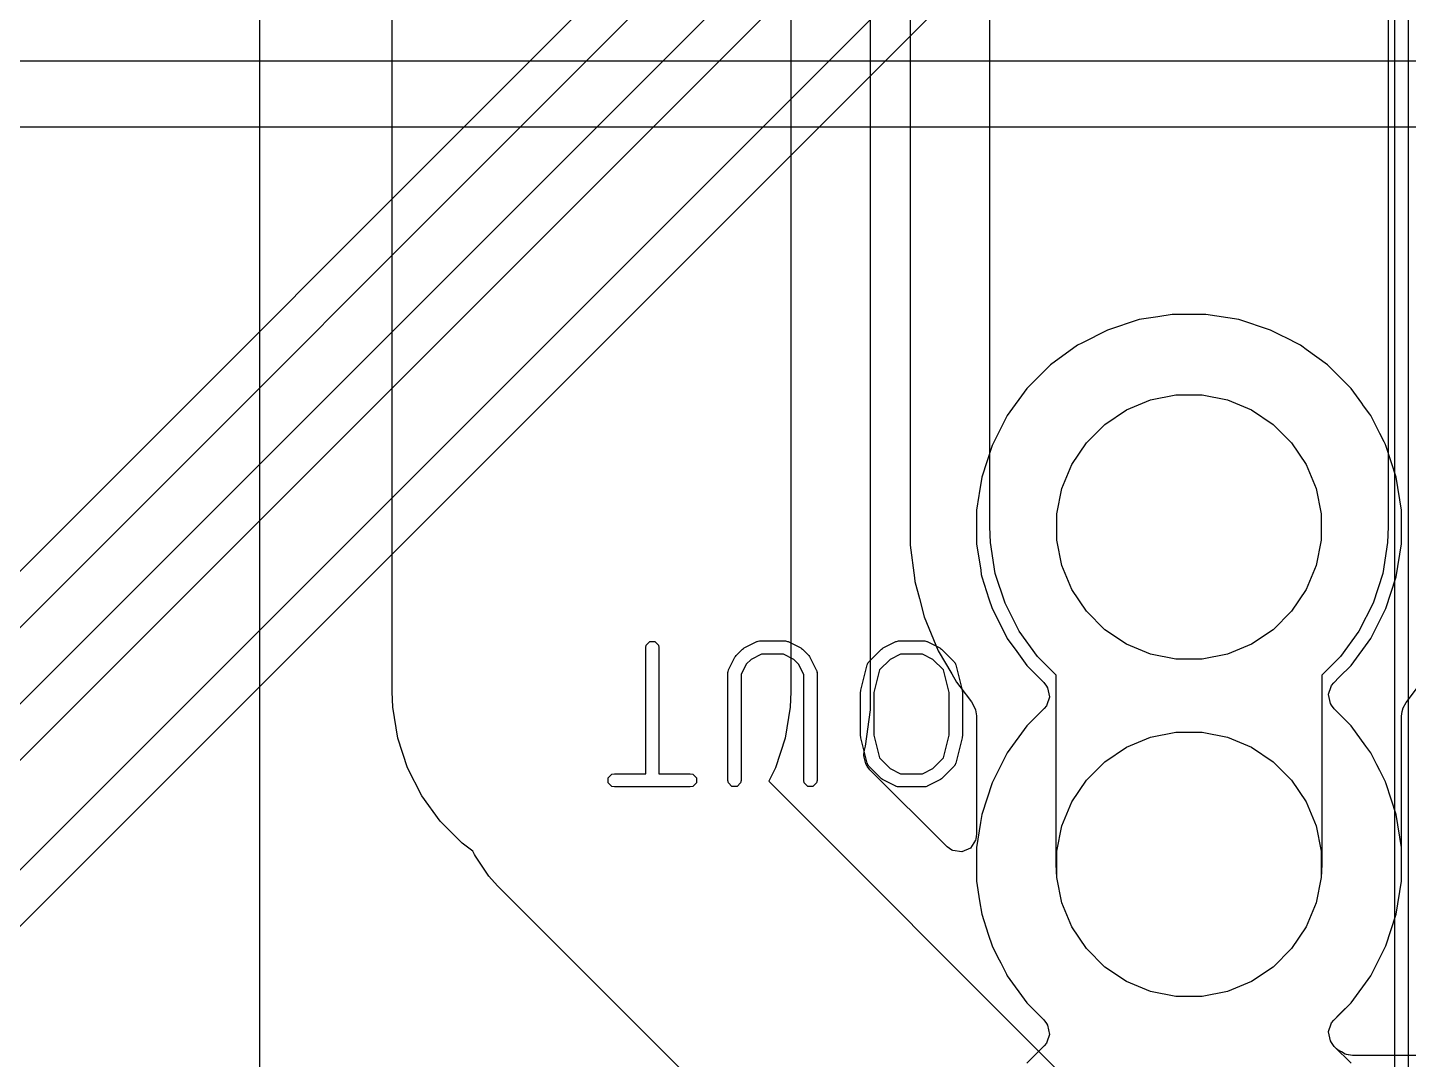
# Model space of a CAD drawing. Header units: inches. Extents: x 1.3 to 5.24, y -7.03 to -1.12.
# Drawn here: x 3.3171 to 3.7265, y -5.3846 to -5.0787 of the extents above; entities that cross this region are included whole.
import ezdxf

# ---------------------------------------------------------------- set-up
doc = ezdxf.new("R2010")
doc.units = ezdxf.units.IN
doc.header["$MEASUREMENT"] = 0
for name, color, linetype, true_color in [('B.Cu', 153, 'CONTINUOUS', 0x4d7fc4), ('B.Mask', 4, 'CONTINUOUS', 0x02ffee), ('F.Cu', 13, 'CONTINUOUS', 0xc83434), ('F.Mask', 201, 'CONTINUOUS', 0xd864ff), ('F.Silkscreen', 41, 'CONTINUOUS', 0xf2eda1), ('In1.Cu', 91, 'CONTINUOUS', 0x7fc87f), ('In2.Cu', 33, 'CONTINUOUS', 0xce7d2c)]:
    doc.layers.add(name, color=color, linetype=linetype, true_color=true_color)

msp = doc.modelspace()

# ---------------------------------------------------------------- linework, layer by layer
at = {"layer": 'B.Cu', "linetype": 'CONTINUOUS'}
for p, q in [((3.64666, -5.16531), (3.63723, -5.16838)), ((3.6522, -5.16443), (3.64666, -5.16531)), ((3.64666, -5.16531), (3.64666, -5.16531)), ((3.65646, -5.16376), (3.6522, -5.16443)), ((3.6522, -5.16443), (3.6522, -5.16443)), ((3.66638, -5.16376), (3.65646, -5.16376)), ((3.65646, -5.16376), (3.65646, -5.16376)), ((3.66964, -5.16428), (3.66638, -5.16376)), ((3.66638, -5.16376), (3.66638, -5.16376)), ((3.67617, -5.16531), (3.66964, -5.16428)), ((3.68561, -5.16838), (3.67617, -5.16531)), ((3.63723, -5.16838), (3.62966, -5.17223)), ((3.63723, -5.16838), (3.63723, -5.16838)), ((3.68896, -5.17009), (3.68561, -5.16838)), ((3.68561, -5.16838), (3.68561, -5.16838)), ((3.69018, -5.17071), (3.68896, -5.17009)), ((3.69389, -5.1726), (3.69018, -5.17071)), ((3.62839, -5.17288), (3.62037, -5.17871)), ((3.62966, -5.17223), (3.62839, -5.17288)), ((3.69444, -5.17288), (3.69389, -5.1726)), ((3.69486, -5.17318), (3.69444, -5.17288)), ((3.69444, -5.17288), (3.69444, -5.17288)), ((3.69444, -5.17288), (3.69444, -5.17288)), ((3.69618, -5.17414), (3.69486, -5.17318)), ((3.69486, -5.17318), (3.69486, -5.17318)), ((3.70247, -5.17871), (3.69618, -5.17414)), ((3.62037, -5.17871), (3.61335, -5.18572)), ((3.62037, -5.17871), (3.62037, -5.17871)), ((3.70948, -5.18572), (3.70247, -5.17871)), ((3.70247, -5.17871), (3.70247, -5.17871)), ((3.70247, -5.17871), (3.70247, -5.17871)), ((3.70247, -5.17871), (3.70247, -5.17871)), ((3.61335, -5.18572), (3.60752, -5.19375)), ((3.61335, -5.18572), (3.61335, -5.18572)), ((3.71262, -5.19004), (3.70948, -5.18572)), ((3.70948, -5.18572), (3.70948, -5.18572)), ((3.70948, -5.18572), (3.70948, -5.18572)), ((3.70948, -5.18572), (3.70948, -5.18572)), ((3.64286, -5.19205), (3.64999, -5.1891)), ((3.64999, -5.1891), (3.65756, -5.18759)), ((3.65756, -5.18759), (3.66528, -5.18759)), ((3.66528, -5.18759), (3.67285, -5.1891)), ((3.67285, -5.1891), (3.67998, -5.19205)), ((3.71318, -5.19082), (3.71262, -5.19004)), ((3.71503, -5.19336), (3.71318, -5.19082)), ((3.60752, -5.19375), (3.60302, -5.20258)), ((3.60752, -5.19375), (3.60752, -5.19375)), ((3.63644, -5.19634), (3.64286, -5.19205)), ((3.67998, -5.19205), (3.68639, -5.19634)), ((3.71531, -5.19375), (3.71503, -5.19336)), ((3.71803, -5.19909), (3.71531, -5.19375)), ((3.63098, -5.2018), (3.63644, -5.19634)), ((3.68639, -5.19634), (3.69185, -5.2018)), ((3.71926, -5.20149), (3.71803, -5.19909)), ((3.60302, -5.20258), (3.59996, -5.21202)), ((3.60302, -5.20258), (3.60302, -5.20258)), ((3.60302, -5.20258), (3.60302, -5.20258)), ((3.6267, -5.20821), (3.63098, -5.2018)), ((3.69185, -5.2018), (3.69614, -5.20821)), ((3.71968, -5.20233), (3.71926, -5.20149)), ((3.71971, -5.20238), (3.71968, -5.20233)), ((3.71972, -5.20241), (3.71971, -5.20238)), ((3.71981, -5.20258), (3.71972, -5.20241)), ((3.71992, -5.2029), (3.71981, -5.20258)), ((3.71981, -5.20258), (3.71981, -5.20258)), ((3.71981, -5.20258), (3.71981, -5.20258)), ((3.72288, -5.21202), (3.71992, -5.2029)), ((3.71992, -5.2029), (3.71992, -5.2029)), ((3.62374, -5.21534), (3.6267, -5.20821)), ((3.69614, -5.20821), (3.69909, -5.21534)), ((3.59996, -5.21202), (3.5992, -5.21682)), ((3.59996, -5.21202), (3.59996, -5.21202)), ((3.62224, -5.22291), (3.62374, -5.21534)), ((3.69909, -5.21534), (3.7006, -5.22291)), ((3.72443, -5.22181), (3.72288, -5.21202)), ((3.72288, -5.21202), (3.72288, -5.21202)), ((3.72288, -5.21202), (3.72288, -5.21202)), ((3.5991, -5.21743), (3.59841, -5.22181)), ((3.5992, -5.21682), (3.5991, -5.21743)), ((3.59841, -5.22181), (3.59841, -5.23173)), ((3.62224, -5.23063), (3.62224, -5.22291)), ((3.7006, -5.22291), (3.7006, -5.23063)), ((3.72443, -5.23173), (3.72443, -5.22181)), ((3.59841, -5.23173), (3.59965, -5.2396)), ((3.62374, -5.2382), (3.62224, -5.23063)), ((3.7006, -5.23063), (3.69909, -5.2382)), ((3.72288, -5.24153), (3.72443, -5.23173)), ((3.59965, -5.2396), (3.59984, -5.24082)), ((3.6267, -5.24533), (3.62374, -5.2382)), ((3.69909, -5.2382), (3.69614, -5.24533)), ((3.59984, -5.24082), (3.59984, -5.24082)), ((3.59984, -5.24082), (3.59996, -5.24153)), ((3.59996, -5.24153), (3.59996, -5.24153)), ((3.59996, -5.24153), (3.60208, -5.24806)), ((3.71981, -5.25096), (3.72288, -5.24153)), ((3.60208, -5.24806), (3.60302, -5.25096)), ((3.63098, -5.25175), (3.6267, -5.24533)), ((3.69614, -5.24533), (3.69185, -5.25175)), ((3.60302, -5.25096), (3.6054, -5.25562)), ((3.63644, -5.25721), (3.63098, -5.25175)), ((3.69185, -5.25175), (3.68639, -5.25721)), ((3.71531, -5.2598), (3.71981, -5.25096)), ((3.6054, -5.25562), (3.60745, -5.25964)), ((3.60745, -5.25964), (3.60752, -5.2598)), ((3.60752, -5.2598), (3.60753, -5.2598)), ((3.60753, -5.2598), (3.61032, -5.26364)), ((3.64286, -5.26149), (3.63644, -5.25721)), ((3.68639, -5.25721), (3.67998, -5.26149)), ((3.70948, -5.26782), (3.71531, -5.2598)), ((3.61032, -5.26364), (3.61335, -5.26782)), ((3.64999, -5.26445), (3.64286, -5.26149)), ((3.65756, -5.26595), (3.64999, -5.26445)), ((3.67285, -5.26445), (3.66528, -5.26595)), ((3.67998, -5.26149), (3.67285, -5.26445)), ((3.61335, -5.26782), (3.61335, -5.26782)), ((3.61335, -5.26782), (3.61335, -5.26782)), ((3.61335, -5.26782), (3.61836, -5.27282)), ((3.66528, -5.26595), (3.65756, -5.26595)), ((3.70597, -5.27133), (3.70948, -5.26782)), ((3.61836, -5.27282), (3.61836, -5.27282)), ((3.61836, -5.27282), (3.61919, -5.27394)), ((3.7037, -5.27376), (3.70435, -5.27295)), ((3.70435, -5.27295), (3.70597, -5.27133)), ((3.61919, -5.27394), (3.61948, -5.27448)), ((3.62006, -5.27723), (3.6193, -5.27953)), ((3.61948, -5.27448), (3.62007, -5.27716)), ((3.62007, -5.27716), (3.62006, -5.27723)), ((3.70277, -5.27631), (3.70353, -5.27402)), ((3.70277, -5.27638), (3.70277, -5.27631)), ((3.70335, -5.27907), (3.70277, -5.27638)), ((3.70353, -5.27402), (3.7037, -5.27376)), ((3.61848, -5.28059), (3.61335, -5.28572)), ((3.61914, -5.27978), (3.61848, -5.28059)), ((3.6193, -5.27953), (3.61914, -5.27978)), ((3.70365, -5.27961), (3.70335, -5.27907)), ((3.70448, -5.28072), (3.70365, -5.27961)), ((3.70948, -5.28572), (3.70448, -5.28072)), ((3.70448, -5.28072), (3.70448, -5.28072)), ((3.61335, -5.28572), (3.60752, -5.29375)), ((3.61335, -5.28572), (3.61335, -5.28572)), ((3.64286, -5.29205), (3.64999, -5.2891)), ((3.64999, -5.2891), (3.65756, -5.28759)), ((3.65756, -5.28759), (3.66528, -5.28759)), ((3.66528, -5.28759), (3.67285, -5.2891)), ((3.67285, -5.2891), (3.67998, -5.29205)), ((3.71386, -5.29175), (3.70948, -5.28572)), ((3.70948, -5.28572), (3.70948, -5.28572)), ((3.70948, -5.28572), (3.70948, -5.28572)), ((3.70948, -5.28572), (3.70948, -5.28572)), ((3.63644, -5.29634), (3.64286, -5.29205)), ((3.67998, -5.29205), (3.68639, -5.29634)), ((3.71531, -5.29375), (3.71386, -5.29175)), ((3.60752, -5.29375), (3.60302, -5.30258)), ((3.60752, -5.29375), (3.60752, -5.29375)), ((3.63098, -5.3018), (3.63644, -5.29634)), ((3.68639, -5.29634), (3.69185, -5.3018)), ((3.71712, -5.29731), (3.71531, -5.29375)), ((3.71796, -5.29895), (3.71712, -5.29731)), ((3.6267, -5.30821), (3.63098, -5.3018)), ((3.69185, -5.3018), (3.69614, -5.30821)), ((3.71968, -5.30233), (3.71796, -5.29895)), ((3.60302, -5.30258), (3.59996, -5.31202)), ((3.60302, -5.30258), (3.60302, -5.30258)), ((3.60302, -5.30258), (3.60302, -5.30258)), ((3.71971, -5.30238), (3.71968, -5.30233)), ((3.71972, -5.30241), (3.71971, -5.30238)), ((3.71981, -5.30258), (3.71972, -5.30241)), ((3.71992, -5.3029), (3.71981, -5.30258)), ((3.71981, -5.30258), (3.71981, -5.30258)), ((3.71981, -5.30258), (3.71981, -5.30258)), ((3.72288, -5.31202), (3.71992, -5.3029)), ((3.62374, -5.31534), (3.6267, -5.30821)), ((3.69614, -5.30821), (3.69909, -5.31534)), ((3.59996, -5.31202), (3.59959, -5.31436)), ((3.59996, -5.31202), (3.59996, -5.31202)), ((3.72443, -5.32181), (3.72288, -5.31202)), ((3.72288, -5.31202), (3.72288, -5.31202)), ((3.72288, -5.31202), (3.72288, -5.31202)), ((3.59959, -5.31436), (3.59841, -5.32181)), ((3.62224, -5.32291), (3.62374, -5.31534)), ((3.69909, -5.31534), (3.7006, -5.32291)), ((3.59841, -5.32181), (3.59841, -5.33173)), ((3.72443, -5.33173), (3.72443, -5.32181)), ((3.62224, -5.33063), (3.62224, -5.32291)), ((3.7006, -5.32291), (3.7006, -5.33063)), ((3.59841, -5.33173), (3.59933, -5.33754)), ((3.62374, -5.3382), (3.62224, -5.33063)), ((3.7006, -5.33063), (3.69909, -5.3382)), ((3.72288, -5.34153), (3.72443, -5.33173)), ((3.59933, -5.33754), (3.59996, -5.34153)), ((3.6267, -5.34533), (3.62374, -5.3382)), ((3.69909, -5.3382), (3.69614, -5.34533)), ((3.59996, -5.34153), (3.59996, -5.34153)), ((3.59996, -5.34153), (3.60188, -5.34746)), ((3.71981, -5.35096), (3.72288, -5.34153)), ((3.63098, -5.35175), (3.6267, -5.34533)), ((3.69614, -5.34533), (3.69185, -5.35175)), ((3.60188, -5.34746), (3.60302, -5.35096)), ((3.60302, -5.35096), (3.60464, -5.35414)), ((3.60464, -5.35414), (3.60559, -5.35599)), ((3.63644, -5.35721), (3.63098, -5.35175)), ((3.69185, -5.35175), (3.68639, -5.35721)), ((3.71531, -5.3598), (3.71981, -5.35096)), ((3.60559, -5.35599), (3.60718, -5.35912)), ((3.64286, -5.36149), (3.63644, -5.35721)), ((3.68639, -5.35721), (3.67998, -5.36149)), ((3.60718, -5.35912), (3.60727, -5.35931)), ((3.60727, -5.35931), (3.60752, -5.3598)), ((3.60752, -5.3598), (3.61335, -5.36782)), ((3.64999, -5.36445), (3.64286, -5.36149)), ((3.67998, -5.36149), (3.67285, -5.36445)), ((3.70948, -5.36782), (3.71531, -5.3598)), ((3.65756, -5.36595), (3.64999, -5.36445)), ((3.66528, -5.36595), (3.65756, -5.36595)), ((3.67285, -5.36445), (3.66528, -5.36595)), ((3.61335, -5.36782), (3.61335, -5.36782)), ((3.61335, -5.36782), (3.61335, -5.36782)), ((3.61335, -5.36782), (3.61836, -5.37282)), ((3.70537, -5.37194), (3.70948, -5.36782)), ((3.61836, -5.37282), (3.61836, -5.37282)), ((3.61836, -5.37282), (3.61919, -5.37394)), ((3.61919, -5.37394), (3.61948, -5.37448)), ((3.61948, -5.37448), (3.62007, -5.37716)), ((3.70277, -5.37631), (3.70353, -5.37402)), ((3.70353, -5.37402), (3.7037, -5.37376)), ((3.7037, -5.37376), (3.70435, -5.37295)), ((3.70435, -5.37295), (3.70537, -5.37194)), ((3.6193, -5.37953), (3.61914, -5.37978)), ((3.62006, -5.37723), (3.6193, -5.37953)), ((3.62007, -5.37716), (3.62006, -5.37723)), ((3.70277, -5.37638), (3.70277, -5.37631)), ((3.70335, -5.37907), (3.70277, -5.37638)), ((3.70365, -5.37961), (3.70335, -5.37907)), ((3.61848, -5.38059), (3.61335, -5.38572)), ((3.61914, -5.37978), (3.61848, -5.38059)), ((3.70448, -5.38072), (3.70365, -5.37961)), ((3.70948, -5.38572), (3.70448, -5.38072)), ((3.70448, -5.38072), (3.70448, -5.38072))]:
    msp.add_line(p, q, dxfattribs=at)
at = {"layer": 'B.Mask', "linetype": 'CONTINUOUS'}
for p, q in [((3.64286, -5.19205), (3.64999, -5.1891)), ((3.64999, -5.1891), (3.65756, -5.18759)), ((3.65756, -5.18759), (3.66528, -5.18759)), ((3.66528, -5.18759), (3.67285, -5.1891)), ((3.67285, -5.1891), (3.67998, -5.19205)), ((3.63644, -5.19634), (3.64286, -5.19205)), ((3.67998, -5.19205), (3.68639, -5.19634)), ((3.63098, -5.2018), (3.63644, -5.19634)), ((3.68639, -5.19634), (3.69185, -5.2018)), ((3.6267, -5.20821), (3.63098, -5.2018)), ((3.69185, -5.2018), (3.69614, -5.20821)), ((3.62374, -5.21534), (3.6267, -5.20821)), ((3.69614, -5.20821), (3.69909, -5.21534)), ((3.62224, -5.22291), (3.62374, -5.21534)), ((3.69909, -5.21534), (3.7006, -5.22291)), ((3.62224, -5.23063), (3.62224, -5.22291)), ((3.7006, -5.22291), (3.7006, -5.23063)), ((3.62374, -5.2382), (3.62224, -5.23063)), ((3.7006, -5.23063), (3.69909, -5.2382)), ((3.6267, -5.24533), (3.62374, -5.2382)), ((3.69909, -5.2382), (3.69614, -5.24533)), ((3.63098, -5.25175), (3.6267, -5.24533)), ((3.69614, -5.24533), (3.69185, -5.25175)), ((3.63644, -5.25721), (3.63098, -5.25175)), ((3.69185, -5.25175), (3.68639, -5.25721)), ((3.64286, -5.26149), (3.63644, -5.25721)), ((3.68639, -5.25721), (3.67998, -5.26149)), ((3.64999, -5.26445), (3.64286, -5.26149)), ((3.65756, -5.26595), (3.64999, -5.26445)), ((3.67285, -5.26445), (3.66528, -5.26595)), ((3.67998, -5.26149), (3.67285, -5.26445)), ((3.66528, -5.26595), (3.65756, -5.26595)), ((3.64286, -5.29205), (3.64999, -5.2891)), ((3.64999, -5.2891), (3.65756, -5.28759)), ((3.65756, -5.28759), (3.66528, -5.28759)), ((3.66528, -5.28759), (3.67285, -5.2891)), ((3.67285, -5.2891), (3.67998, -5.29205)), ((3.63644, -5.29634), (3.64286, -5.29205)), ((3.67998, -5.29205), (3.68639, -5.29634)), ((3.63098, -5.3018), (3.63644, -5.29634)), ((3.68639, -5.29634), (3.69185, -5.3018)), ((3.6267, -5.30821), (3.63098, -5.3018)), ((3.69185, -5.3018), (3.69614, -5.30821)), ((3.62374, -5.31534), (3.6267, -5.30821)), ((3.69614, -5.30821), (3.69909, -5.31534)), ((3.62224, -5.32291), (3.62374, -5.31534)), ((3.69909, -5.31534), (3.7006, -5.32291)), ((3.62224, -5.33063), (3.62224, -5.32291)), ((3.7006, -5.32291), (3.7006, -5.33063)), ((3.62374, -5.3382), (3.62224, -5.33063)), ((3.7006, -5.33063), (3.69909, -5.3382)), ((3.6267, -5.34533), (3.62374, -5.3382)), ((3.69909, -5.3382), (3.69614, -5.34533)), ((3.63098, -5.35175), (3.6267, -5.34533)), ((3.69614, -5.34533), (3.69185, -5.35175)), ((3.63644, -5.35721), (3.63098, -5.35175)), ((3.69185, -5.35175), (3.68639, -5.35721)), ((3.64286, -5.36149), (3.63644, -5.35721)), ((3.68639, -5.35721), (3.67998, -5.36149)), ((3.64999, -5.36445), (3.64286, -5.36149)), ((3.67998, -5.36149), (3.67285, -5.36445)), ((3.65756, -5.36595), (3.64999, -5.36445)), ((3.66528, -5.36595), (3.65756, -5.36595)), ((3.67285, -5.36445), (3.66528, -5.36595))]:
    msp.add_line(p, q, dxfattribs=at)
at = {"layer": 'F.Cu', "linetype": 'CONTINUOUS'}
for p, q in [((3.54331, -4.48819), (3.54331, -5.27559)), ((3.4252, -5.27559), (3.4252, -4.51265)), ((3.56695, -5.28101), (3.56695, -4.61459)), ((3.38583, -4.72201), (3.38583, -5.38892)), ((3.57872, -4.9749), (3.57872, -5.23219)), ((3.60236, -5.22677), (3.60236, -4.98031)), ((3.72047, -5.00478), (3.72047, -5.22677)), ((3.60254, -5.23141), (3.60236, -5.22677)), ((3.72047, -5.22677), (3.72029, -5.23141)), ((3.57872, -5.23219), (3.57872, -5.23219)), ((3.57872, -5.23219), (3.57998, -5.24179)), ((3.60399, -5.24056), (3.60254, -5.23141)), ((3.72029, -5.23141), (3.71884, -5.24056)), ((3.57998, -5.24179), (3.58014, -5.24294)), ((3.58014, -5.24294), (3.58014, -5.24294)), ((3.58014, -5.24294), (3.58014, -5.24294)), ((3.58014, -5.24294), (3.58148, -5.24795)), ((3.60686, -5.24937), (3.60399, -5.24056)), ((3.71884, -5.24056), (3.71598, -5.24937)), ((3.58148, -5.24795), (3.58294, -5.25341)), ((3.61106, -5.25763), (3.60686, -5.24937)), ((3.71598, -5.24937), (3.71177, -5.25763)), ((3.58294, -5.25341), (3.58709, -5.26343)), ((3.61651, -5.26512), (3.61106, -5.25763)), ((3.71177, -5.25763), (3.70632, -5.26512)), ((3.58709, -5.26343), (3.58709, -5.26343)), ((3.58709, -5.26343), (3.58709, -5.26343)), ((3.58709, -5.26343), (3.59106, -5.27031)), ((3.62205, -5.27066), (3.61651, -5.26512)), ((3.70632, -5.26512), (3.70079, -5.27066)), ((3.59106, -5.27031), (3.59251, -5.27281)), ((3.59251, -5.27281), (3.59251, -5.27281)), ((3.59251, -5.27281), (3.59344, -5.27402)), ((3.62205, -5.32677), (3.62205, -5.27066)), ((3.70079, -5.27066), (3.70079, -5.32677)), ((3.72577, -5.27875), (3.73032, -5.27281)), ((3.42538, -5.28022), (3.4252, -5.27559)), ((3.54331, -5.27559), (3.54313, -5.28022)), ((3.59344, -5.27402), (3.59697, -5.27863)), ((3.42683, -5.28938), (3.42538, -5.28022)), ((3.54313, -5.28022), (3.54168, -5.28938)), ((3.56553, -5.29176), (3.56695, -5.28101)), ((3.59697, -5.27863), (3.59765, -5.27984)), ((3.59765, -5.27984), (3.59808, -5.28094)), ((3.59808, -5.28094), (3.59841, -5.2827)), ((3.72463, -5.28148), (3.72496, -5.28034)), ((3.72496, -5.28034), (3.72577, -5.27875)), ((3.59841, -5.2827), (3.59841, -5.31784)), ((3.72443, -5.28286), (3.72463, -5.28148)), ((3.72443, -5.33173), (3.72443, -5.28286)), ((3.72463, -5.28148), (3.72463, -5.28148)), ((3.42969, -5.29819), (3.42683, -5.28938)), ((3.54168, -5.28938), (3.53881, -5.29819)), ((3.56505, -5.29411), (3.56521, -5.29296)), ((3.56521, -5.29296), (3.56553, -5.29176)), ((3.56504, -5.29452), (3.56505, -5.29411)), ((3.56563, -5.29698), (3.56504, -5.29452)), ((3.56599, -5.29763), (3.56563, -5.29698)), ((3.56682, -5.29874), (3.56599, -5.29763)), ((3.4339, -5.30645), (3.42969, -5.29819)), ((3.53881, -5.29819), (3.53679, -5.30215)), ((3.58967, -5.32159), (3.56682, -5.29874)), ((3.56682, -5.29874), (3.56682, -5.29874)), ((3.53679, -5.30215), (3.62205, -5.3874)), ((3.43935, -5.31394), (3.4339, -5.30645)), ((3.4459, -5.3205), (3.43935, -5.31394)), ((3.59841, -5.31784), (3.59821, -5.31921)), ((3.44911, -5.32283), (3.4459, -5.3205)), ((3.5911, -5.32258), (3.58967, -5.32159)), ((3.5966, -5.32195), (3.59409, -5.3231)), ((3.59808, -5.31964), (3.5966, -5.32195)), ((3.59821, -5.31921), (3.59808, -5.31964)), ((3.44953, -5.32384), (3.44911, -5.32283)), ((3.44988, -5.32436), (3.44953, -5.32384)), ((3.45382, -5.33026), (3.44988, -5.32436)), ((3.59137, -5.32271), (3.5911, -5.32258)), ((3.59409, -5.3231), (3.59137, -5.32271)), ((3.45641, -5.33312), (3.45382, -5.33026)), ((3.62224, -5.33063), (3.62205, -5.32677)), ((3.70079, -5.32677), (3.7006, -5.33063)), ((3.5779, -5.45461), (3.45641, -5.33312)), ((3.62374, -5.3382), (3.62224, -5.33063)), ((3.7006, -5.33063), (3.69909, -5.3382)), ((3.72288, -5.34153), (3.72443, -5.33173)), ((3.6267, -5.34533), (3.62374, -5.3382)), ((3.69909, -5.3382), (3.69614, -5.34533)), ((3.71981, -5.35096), (3.72288, -5.34153)), ((3.63098, -5.35175), (3.6267, -5.34533)), ((3.69614, -5.34533), (3.69185, -5.35175)), ((3.63644, -5.35721), (3.63098, -5.35175)), ((3.69185, -5.35175), (3.68639, -5.35721)), ((3.71531, -5.3598), (3.71981, -5.35096)), ((3.64286, -5.36149), (3.63644, -5.35721)), ((3.68639, -5.35721), (3.67998, -5.36149)), ((3.64999, -5.36445), (3.64286, -5.36149)), ((3.67998, -5.36149), (3.67285, -5.36445)), ((3.70948, -5.36782), (3.71531, -5.3598)), ((3.65756, -5.36595), (3.64999, -5.36445)), ((3.66528, -5.36595), (3.65756, -5.36595)), ((3.67285, -5.36445), (3.66528, -5.36595)), ((3.70435, -5.37295), (3.70618, -5.37112)), ((3.70618, -5.37112), (3.70948, -5.36782)), ((3.70277, -5.37631), (3.70353, -5.37402)), ((3.70353, -5.37402), (3.7037, -5.37376)), ((3.7037, -5.37376), (3.70435, -5.37295)), ((3.70277, -5.37638), (3.70277, -5.37631)), ((3.70335, -5.37907), (3.70277, -5.37638)), ((3.70365, -5.37961), (3.70335, -5.37907)), ((3.70448, -5.38072), (3.70365, -5.37961)), ((3.70551, -5.38176), (3.70448, -5.38072)), ((3.70662, -5.38236), (3.70551, -5.38176)), ((3.7077, -5.38302), (3.70662, -5.38236)), ((3.70781, -5.38305), (3.7077, -5.38302)), ((3.70807, -5.3831), (3.70781, -5.38305)), ((3.7086, -5.38326), (3.70807, -5.3831)), ((3.70866, -5.38328), (3.7086, -5.38326)), ((3.70993, -5.38344), (3.70866, -5.38328)), ((3.77883, -5.38344), (3.70993, -5.38344))]:
    msp.add_line(p, q, dxfattribs=at)
at = {"layer": 'F.Mask', "linetype": 'CONTINUOUS'}
for p, q in [((3.64286, -5.19205), (3.64999, -5.1891)), ((3.64999, -5.1891), (3.65756, -5.18759)), ((3.65756, -5.18759), (3.66528, -5.18759)), ((3.66528, -5.18759), (3.67285, -5.1891)), ((3.67285, -5.1891), (3.67998, -5.19205)), ((3.63644, -5.19634), (3.64286, -5.19205)), ((3.67998, -5.19205), (3.68639, -5.19634)), ((3.63098, -5.2018), (3.63644, -5.19634)), ((3.68639, -5.19634), (3.69185, -5.2018)), ((3.6267, -5.20821), (3.63098, -5.2018)), ((3.69185, -5.2018), (3.69614, -5.20821)), ((3.62374, -5.21534), (3.6267, -5.20821)), ((3.69614, -5.20821), (3.69909, -5.21534)), ((3.62224, -5.22291), (3.62374, -5.21534)), ((3.69909, -5.21534), (3.7006, -5.22291)), ((3.62224, -5.23063), (3.62224, -5.22291)), ((3.7006, -5.22291), (3.7006, -5.23063)), ((3.62374, -5.2382), (3.62224, -5.23063)), ((3.7006, -5.23063), (3.69909, -5.2382)), ((3.6267, -5.24533), (3.62374, -5.2382)), ((3.69909, -5.2382), (3.69614, -5.24533)), ((3.63098, -5.25175), (3.6267, -5.24533)), ((3.69614, -5.24533), (3.69185, -5.25175)), ((3.63644, -5.25721), (3.63098, -5.25175)), ((3.69185, -5.25175), (3.68639, -5.25721)), ((3.64286, -5.26149), (3.63644, -5.25721)), ((3.68639, -5.25721), (3.67998, -5.26149)), ((3.64999, -5.26445), (3.64286, -5.26149)), ((3.65756, -5.26595), (3.64999, -5.26445)), ((3.67285, -5.26445), (3.66528, -5.26595)), ((3.67998, -5.26149), (3.67285, -5.26445)), ((3.66528, -5.26595), (3.65756, -5.26595)), ((3.64286, -5.29205), (3.64999, -5.2891)), ((3.64999, -5.2891), (3.65756, -5.28759)), ((3.65756, -5.28759), (3.66528, -5.28759)), ((3.66528, -5.28759), (3.67285, -5.2891)), ((3.67285, -5.2891), (3.67998, -5.29205)), ((3.63644, -5.29634), (3.64286, -5.29205)), ((3.67998, -5.29205), (3.68639, -5.29634)), ((3.63098, -5.3018), (3.63644, -5.29634)), ((3.68639, -5.29634), (3.69185, -5.3018)), ((3.6267, -5.30821), (3.63098, -5.3018)), ((3.69185, -5.3018), (3.69614, -5.30821)), ((3.62374, -5.31534), (3.6267, -5.30821)), ((3.69614, -5.30821), (3.69909, -5.31534)), ((3.62224, -5.32291), (3.62374, -5.31534)), ((3.69909, -5.31534), (3.7006, -5.32291)), ((3.62224, -5.33063), (3.62224, -5.32291)), ((3.7006, -5.32291), (3.7006, -5.33063)), ((3.62374, -5.3382), (3.62224, -5.33063)), ((3.7006, -5.33063), (3.69909, -5.3382)), ((3.6267, -5.34533), (3.62374, -5.3382)), ((3.69909, -5.3382), (3.69614, -5.34533)), ((3.63098, -5.35175), (3.6267, -5.34533)), ((3.69614, -5.34533), (3.69185, -5.35175)), ((3.63644, -5.35721), (3.63098, -5.35175)), ((3.69185, -5.35175), (3.68639, -5.35721)), ((3.64286, -5.36149), (3.63644, -5.35721)), ((3.68639, -5.35721), (3.67998, -5.36149)), ((3.64999, -5.36445), (3.64286, -5.36149)), ((3.67998, -5.36149), (3.67285, -5.36445)), ((3.65756, -5.36595), (3.64999, -5.36445)), ((3.66528, -5.36595), (3.65756, -5.36595)), ((3.67285, -5.36445), (3.66528, -5.36595))]:
    msp.add_line(p, q, dxfattribs=at)
at = {"layer": 'F.Silkscreen', "linetype": 'CONTINUOUS'}
for p, q in [((3.72244, -7.01142), (3.72244, -4.63346)), ((3.72638, -4.6315), (3.72638, -7.01339)), ((3.50047, -5.26175), (3.50153, -5.26068)), ((3.50153, -5.26068), (3.50304, -5.26068)), ((3.50304, -5.26068), (3.5041, -5.26175)), ((3.52953, -5.26262), (3.53327, -5.26074)), ((3.53327, -5.26074), (3.53337, -5.26072)), ((3.53337, -5.26072), (3.5334, -5.26068)), ((3.5334, -5.26068), (3.53371, -5.26062)), ((3.53371, -5.26062), (3.53402, -5.26054)), ((3.53402, -5.26054), (3.53406, -5.26055)), ((3.53406, -5.26055), (3.53416, -5.26053)), ((3.53416, -5.26053), (3.54165, -5.26053)), ((3.54165, -5.26053), (3.54175, -5.26055)), ((3.54175, -5.26055), (3.54179, -5.26054)), ((3.54179, -5.26054), (3.5421, -5.26062)), ((3.5421, -5.26062), (3.54241, -5.26068)), ((3.54241, -5.26068), (3.54244, -5.26072)), ((3.54244, -5.26072), (3.54253, -5.26074)), ((3.54253, -5.26074), (3.54628, -5.26262)), ((3.57077, -5.26262), (3.57452, -5.26074)), ((3.57452, -5.26074), (3.57461, -5.26072)), ((3.57461, -5.26072), (3.57465, -5.26068)), ((3.57465, -5.26068), (3.57496, -5.26062)), ((3.57496, -5.26062), (3.57526, -5.26054)), ((3.57526, -5.26054), (3.5753, -5.26055)), ((3.5753, -5.26055), (3.5754, -5.26053)), ((3.5754, -5.26053), (3.5829, -5.26053)), ((3.5829, -5.26053), (3.583, -5.26055)), ((3.583, -5.26055), (3.58304, -5.26054)), ((3.58304, -5.26054), (3.58334, -5.26062)), ((3.58334, -5.26062), (3.58365, -5.26068)), ((3.58365, -5.26068), (3.58368, -5.26072)), ((3.58368, -5.26072), (3.58378, -5.26074)), ((3.58378, -5.26074), (3.58753, -5.26262)), ((3.50032, -5.2625), (3.50047, -5.26175)), ((3.50032, -5.2999), (3.50032, -5.2625)), ((3.5041, -5.26175), (3.50425, -5.2625)), ((3.50425, -5.2625), (3.50425, -5.2999)), ((3.52696, -5.26512), (3.52714, -5.26486)), ((3.52714, -5.26486), (3.52901, -5.26299)), ((3.52901, -5.26299), (3.52928, -5.26281)), ((3.52928, -5.26281), (3.52953, -5.26262)), ((3.53462, -5.26447), (3.53157, -5.266)), ((3.54119, -5.26447), (3.53462, -5.26447)), ((3.54424, -5.266), (3.54119, -5.26447)), ((3.54628, -5.26262), (3.54653, -5.26281)), ((3.54653, -5.26281), (3.5468, -5.26299)), ((3.5468, -5.26299), (3.54867, -5.26486)), ((3.54867, -5.26486), (3.54885, -5.26512)), ((3.56651, -5.26674), (3.57026, -5.26299)), ((3.57026, -5.26299), (3.57052, -5.26281)), ((3.57052, -5.26281), (3.57077, -5.26262)), ((3.57586, -5.26447), (3.57282, -5.266)), ((3.58243, -5.26447), (3.57586, -5.26447)), ((3.58548, -5.266), (3.58243, -5.26447)), ((3.58753, -5.26262), (3.58778, -5.26281)), ((3.58778, -5.26281), (3.58804, -5.26299)), ((3.58804, -5.26299), (3.59179, -5.26674)), ((3.5249, -5.26912), (3.52677, -5.26537)), ((3.52677, -5.26537), (3.52696, -5.26512)), ((3.53015, -5.26742), (3.52862, -5.27047)), ((3.53157, -5.266), (3.53015, -5.26742)), ((3.54566, -5.26742), (3.54424, -5.266)), ((3.54718, -5.27047), (3.54566, -5.26742)), ((3.54885, -5.26512), (3.54904, -5.26537)), ((3.54904, -5.26537), (3.55091, -5.26912)), ((3.56412, -5.27515), (3.56599, -5.26765)), ((3.56599, -5.26765), (3.56608, -5.26746)), ((3.56608, -5.26737), (3.56622, -5.26717)), ((3.56608, -5.26746), (3.56608, -5.26737)), ((3.56622, -5.26717), (3.56632, -5.26696)), ((3.56632, -5.26696), (3.56639, -5.26691)), ((3.56639, -5.26691), (3.56651, -5.26674)), ((3.57282, -5.266), (3.56968, -5.26913)), ((3.58862, -5.26913), (3.58548, -5.266)), ((3.59179, -5.26674), (3.59191, -5.26691)), ((3.59191, -5.26691), (3.59198, -5.26696)), ((3.59198, -5.26696), (3.59208, -5.26717)), ((3.59208, -5.26717), (3.59222, -5.26737)), ((3.59222, -5.26737), (3.59222, -5.26746)), ((3.59222, -5.26746), (3.59231, -5.26765)), ((3.59231, -5.26765), (3.59418, -5.27515)), ((3.52469, -5.26986), (3.52478, -5.26956)), ((3.52471, -5.26991), (3.52469, -5.26986)), ((3.52469, -5.27), (3.52471, -5.26991)), ((3.52469, -5.30187), (3.52469, -5.27)), ((3.52478, -5.26956), (3.52484, -5.26925)), ((3.52484, -5.26925), (3.52487, -5.26922)), ((3.52487, -5.26922), (3.5249, -5.26912)), ((3.52862, -5.27047), (3.52862, -5.30187)), ((3.54718, -5.30187), (3.54718, -5.27047)), ((3.55091, -5.26912), (3.55094, -5.26922)), ((3.55094, -5.26922), (3.55097, -5.26925)), ((3.55097, -5.26925), (3.55103, -5.26956)), ((3.55103, -5.26956), (3.55112, -5.26986)), ((3.55112, -5.26986), (3.5511, -5.26991)), ((3.5511, -5.26991), (3.55112, -5.27)), ((3.55112, -5.27), (3.55112, -5.30187)), ((3.56968, -5.26913), (3.56799, -5.27587)), ((3.5903, -5.27587), (3.58862, -5.26913)), ((3.56406, -5.27563), (3.5641, -5.27539)), ((3.56406, -5.28875), (3.56406, -5.27563)), ((3.5641, -5.27539), (3.56412, -5.27515)), ((3.56799, -5.27587), (3.56799, -5.28851)), ((3.5903, -5.28851), (3.5903, -5.27587)), ((3.59418, -5.27515), (3.59419, -5.27539)), ((3.59419, -5.27539), (3.59424, -5.27563)), ((3.59424, -5.27563), (3.59424, -5.28875)), ((3.5641, -5.28899), (3.56406, -5.28875)), ((3.56412, -5.28923), (3.5641, -5.28899)), ((3.56599, -5.29673), (3.56412, -5.28923)), ((3.56799, -5.28851), (3.56968, -5.29524)), ((3.58862, -5.29524), (3.5903, -5.28851)), ((3.59418, -5.28923), (3.59231, -5.29673)), ((3.59419, -5.28899), (3.59418, -5.28923)), ((3.59424, -5.28875), (3.59419, -5.28899)), ((3.56608, -5.29692), (3.56599, -5.29673)), ((3.56608, -5.297), (3.56608, -5.29692)), ((3.56622, -5.2972), (3.56608, -5.297)), ((3.56632, -5.29742), (3.56622, -5.2972)), ((3.56639, -5.29746), (3.56632, -5.29742)), ((3.56651, -5.29764), (3.56639, -5.29746)), ((3.57026, -5.30139), (3.56651, -5.29764)), ((3.56968, -5.29524), (3.57282, -5.29838)), ((3.58548, -5.29838), (3.58862, -5.29524)), ((3.59179, -5.29764), (3.58804, -5.30139)), ((3.59191, -5.29746), (3.59179, -5.29764)), ((3.59198, -5.29742), (3.59191, -5.29746)), ((3.59208, -5.2972), (3.59198, -5.29742)), ((3.59222, -5.297), (3.59208, -5.2972)), ((3.59231, -5.29673), (3.59222, -5.29692)), ((3.59222, -5.29692), (3.59222, -5.297)), ((3.48922, -5.30112), (3.49028, -5.30005)), ((3.48922, -5.30263), (3.48922, -5.30112)), ((3.49028, -5.30005), (3.49104, -5.2999)), ((3.49104, -5.2999), (3.50032, -5.2999)), ((3.50425, -5.2999), (3.51353, -5.2999)), ((3.51353, -5.2999), (3.51429, -5.30005)), ((3.51429, -5.30005), (3.51535, -5.30112)), ((3.51535, -5.30112), (3.51535, -5.30263)), ((3.57052, -5.30157), (3.57026, -5.30139)), ((3.57077, -5.30176), (3.57052, -5.30157)), ((3.57452, -5.30363), (3.57077, -5.30176)), ((3.57282, -5.29838), (3.57586, -5.2999)), ((3.57586, -5.2999), (3.58243, -5.2999)), ((3.58243, -5.2999), (3.58548, -5.29838)), ((3.58753, -5.30176), (3.58378, -5.30363)), ((3.58778, -5.30157), (3.58753, -5.30176)), ((3.58804, -5.30139), (3.58778, -5.30157)), ((3.49028, -5.30369), (3.48922, -5.30263)), ((3.49104, -5.30384), (3.49028, -5.30369)), ((3.51353, -5.30384), (3.49104, -5.30384)), ((3.51429, -5.30369), (3.51353, -5.30384)), ((3.51535, -5.30263), (3.51429, -5.30369)), ((3.52484, -5.30263), (3.52469, -5.30187)), ((3.5259, -5.30369), (3.52484, -5.30263)), ((3.52741, -5.30369), (3.5259, -5.30369)), ((3.52847, -5.30263), (3.52741, -5.30369)), ((3.52862, -5.30187), (3.52847, -5.30263)), ((3.54733, -5.30263), (3.54718, -5.30187)), ((3.5484, -5.30369), (3.54733, -5.30263)), ((3.54991, -5.30369), (3.5484, -5.30369)), ((3.55097, -5.30263), (3.54991, -5.30369)), ((3.55112, -5.30187), (3.55097, -5.30263)), ((3.57461, -5.30366), (3.57452, -5.30363)), ((3.57465, -5.30369), (3.57461, -5.30366)), ((3.57496, -5.30375), (3.57465, -5.30369)), ((3.57526, -5.30384), (3.57496, -5.30375)), ((3.5753, -5.30382), (3.57526, -5.30384)), ((3.5754, -5.30384), (3.5753, -5.30382)), ((3.5829, -5.30384), (3.5754, -5.30384)), ((3.583, -5.30382), (3.5829, -5.30384)), ((3.58304, -5.30384), (3.583, -5.30382)), ((3.58334, -5.30375), (3.58304, -5.30384)), ((3.58365, -5.30369), (3.58334, -5.30375)), ((3.58368, -5.30366), (3.58365, -5.30369)), ((3.58378, -5.30363), (3.58368, -5.30366))]:
    msp.add_line(p, q, dxfattribs=at)
at = {"layer": 'In1.Cu', "linetype": 'CONTINUOUS'}
for p, q in [((3.24803, -5.08858), (4.50787, -5.08858)), ((4.5038, -5.10827), (3.25211, -5.10827)), ((3.64286, -5.19205), (3.64999, -5.1891)), ((3.64999, -5.1891), (3.65756, -5.18759)), ((3.65756, -5.18759), (3.66528, -5.18759)), ((3.66528, -5.18759), (3.67285, -5.1891)), ((3.67285, -5.1891), (3.67998, -5.19205)), ((3.63644, -5.19634), (3.64286, -5.19205)), ((3.67998, -5.19205), (3.68639, -5.19634)), ((3.63098, -5.2018), (3.63644, -5.19634)), ((3.68639, -5.19634), (3.69185, -5.2018)), ((3.6267, -5.20821), (3.63098, -5.2018)), ((3.69185, -5.2018), (3.69614, -5.20821)), ((3.62374, -5.21534), (3.6267, -5.20821)), ((3.69614, -5.20821), (3.69909, -5.21534)), ((3.62224, -5.22291), (3.62374, -5.21534)), ((3.69909, -5.21534), (3.7006, -5.22291)), ((3.62224, -5.23063), (3.62224, -5.22291)), ((3.7006, -5.22291), (3.7006, -5.23063)), ((3.62374, -5.2382), (3.62224, -5.23063)), ((3.7006, -5.23063), (3.69909, -5.2382)), ((3.6267, -5.24533), (3.62374, -5.2382)), ((3.69909, -5.2382), (3.69614, -5.24533)), ((3.63098, -5.25175), (3.6267, -5.24533)), ((3.69614, -5.24533), (3.69185, -5.25175)), ((3.63644, -5.25721), (3.63098, -5.25175)), ((3.69185, -5.25175), (3.68639, -5.25721)), ((3.64286, -5.26149), (3.63644, -5.25721)), ((3.68639, -5.25721), (3.67998, -5.26149)), ((3.64999, -5.26445), (3.64286, -5.26149)), ((3.65756, -5.26595), (3.64999, -5.26445)), ((3.67285, -5.26445), (3.66528, -5.26595)), ((3.67998, -5.26149), (3.67285, -5.26445)), ((3.66528, -5.26595), (3.65756, -5.26595)), ((3.64286, -5.29205), (3.64999, -5.2891)), ((3.64999, -5.2891), (3.65756, -5.28759)), ((3.65756, -5.28759), (3.66528, -5.28759)), ((3.66528, -5.28759), (3.67285, -5.2891)), ((3.67285, -5.2891), (3.67998, -5.29205)), ((3.63644, -5.29634), (3.64286, -5.29205)), ((3.67998, -5.29205), (3.68639, -5.29634)), ((3.63098, -5.3018), (3.63644, -5.29634)), ((3.68639, -5.29634), (3.69185, -5.3018)), ((3.6267, -5.30821), (3.63098, -5.3018)), ((3.69185, -5.3018), (3.69614, -5.30821)), ((3.62374, -5.31534), (3.6267, -5.30821)), ((3.69614, -5.30821), (3.69909, -5.31534)), ((3.62224, -5.32291), (3.62374, -5.31534)), ((3.69909, -5.31534), (3.7006, -5.32291)), ((3.62224, -5.33063), (3.62224, -5.32291)), ((3.7006, -5.32291), (3.7006, -5.33063)), ((3.62374, -5.3382), (3.62224, -5.33063)), ((3.7006, -5.33063), (3.69909, -5.3382)), ((3.6267, -5.34533), (3.62374, -5.3382)), ((3.69909, -5.3382), (3.69614, -5.34533)), ((3.63098, -5.35175), (3.6267, -5.34533)), ((3.69614, -5.34533), (3.69185, -5.35175)), ((3.63644, -5.35721), (3.63098, -5.35175)), ((3.69185, -5.35175), (3.68639, -5.35721)), ((3.64286, -5.36149), (3.63644, -5.35721)), ((3.68639, -5.35721), (3.67998, -5.36149)), ((3.64999, -5.36445), (3.64286, -5.36149)), ((3.67998, -5.36149), (3.67285, -5.36445)), ((3.65756, -5.36595), (3.64999, -5.36445)), ((3.66528, -5.36595), (3.65756, -5.36595)), ((3.67285, -5.36445), (3.66528, -5.36595))]:
    msp.add_line(p, q, dxfattribs=at)
at = {"layer": 'In2.Cu', "linetype": 'CONTINUOUS'}
for p, q in [((2.73204, -5.8226), (3.85236, -4.70228)), ((3.86244, -4.7089), (2.74213, -5.82922)), ((2.75173, -5.84228), (3.87126, -4.72275)), ((3.88134, -4.72937), (2.76181, -5.8489)), ((2.77141, -5.87181), (3.89173, -4.75149)), ((3.90181, -4.75811), (2.7815, -5.87843)), ((3.64286, -5.19205), (3.64999, -5.1891)), ((3.64999, -5.1891), (3.65756, -5.18759)), ((3.65756, -5.18759), (3.66528, -5.18759)), ((3.66528, -5.18759), (3.67285, -5.1891)), ((3.67285, -5.1891), (3.67998, -5.19205)), ((3.63644, -5.19634), (3.64286, -5.19205)), ((3.67998, -5.19205), (3.68639, -5.19634)), ((3.63098, -5.2018), (3.63644, -5.19634)), ((3.68639, -5.19634), (3.69185, -5.2018)), ((3.6267, -5.20821), (3.63098, -5.2018)), ((3.69185, -5.2018), (3.69614, -5.20821)), ((3.62374, -5.21534), (3.6267, -5.20821)), ((3.69614, -5.20821), (3.69909, -5.21534)), ((3.62224, -5.22291), (3.62374, -5.21534)), ((3.69909, -5.21534), (3.7006, -5.22291)), ((3.62224, -5.23063), (3.62224, -5.22291)), ((3.7006, -5.22291), (3.7006, -5.23063)), ((3.62374, -5.2382), (3.62224, -5.23063)), ((3.7006, -5.23063), (3.69909, -5.2382)), ((3.6267, -5.24533), (3.62374, -5.2382)), ((3.69909, -5.2382), (3.69614, -5.24533)), ((3.63098, -5.25175), (3.6267, -5.24533)), ((3.69614, -5.24533), (3.69185, -5.25175)), ((3.63644, -5.25721), (3.63098, -5.25175)), ((3.69185, -5.25175), (3.68639, -5.25721)), ((3.64286, -5.26149), (3.63644, -5.25721)), ((3.68639, -5.25721), (3.67998, -5.26149)), ((3.64999, -5.26445), (3.64286, -5.26149)), ((3.65756, -5.26595), (3.64999, -5.26445)), ((3.67285, -5.26445), (3.66528, -5.26595)), ((3.67998, -5.26149), (3.67285, -5.26445)), ((3.66528, -5.26595), (3.65756, -5.26595)), ((3.64286, -5.29205), (3.64999, -5.2891)), ((3.64999, -5.2891), (3.65756, -5.28759)), ((3.65756, -5.28759), (3.66528, -5.28759)), ((3.66528, -5.28759), (3.67285, -5.2891)), ((3.67285, -5.2891), (3.67998, -5.29205)), ((3.63644, -5.29634), (3.64286, -5.29205)), ((3.67998, -5.29205), (3.68639, -5.29634)), ((3.63098, -5.3018), (3.63644, -5.29634)), ((3.68639, -5.29634), (3.69185, -5.3018)), ((3.6267, -5.30821), (3.63098, -5.3018)), ((3.69185, -5.3018), (3.69614, -5.30821)), ((3.62374, -5.31534), (3.6267, -5.30821)), ((3.69614, -5.30821), (3.69909, -5.31534)), ((3.62224, -5.32291), (3.62374, -5.31534)), ((3.69909, -5.31534), (3.7006, -5.32291)), ((3.62224, -5.33063), (3.62224, -5.32291)), ((3.7006, -5.32291), (3.7006, -5.33063)), ((3.62374, -5.3382), (3.62224, -5.33063)), ((3.7006, -5.33063), (3.69909, -5.3382)), ((3.6267, -5.34533), (3.62374, -5.3382)), ((3.69909, -5.3382), (3.69614, -5.34533)), ((3.63098, -5.35175), (3.6267, -5.34533)), ((3.69614, -5.34533), (3.69185, -5.35175)), ((3.63644, -5.35721), (3.63098, -5.35175)), ((3.69185, -5.35175), (3.68639, -5.35721)), ((3.64286, -5.36149), (3.63644, -5.35721)), ((3.68639, -5.35721), (3.67998, -5.36149)), ((3.64999, -5.36445), (3.64286, -5.36149)), ((3.67998, -5.36149), (3.67285, -5.36445)), ((3.65756, -5.36595), (3.64999, -5.36445)), ((3.66528, -5.36595), (3.65756, -5.36595)), ((3.67285, -5.36445), (3.66528, -5.36595))]:
    msp.add_line(p, q, dxfattribs=at)

doc.saveas('drawing.dxf')
